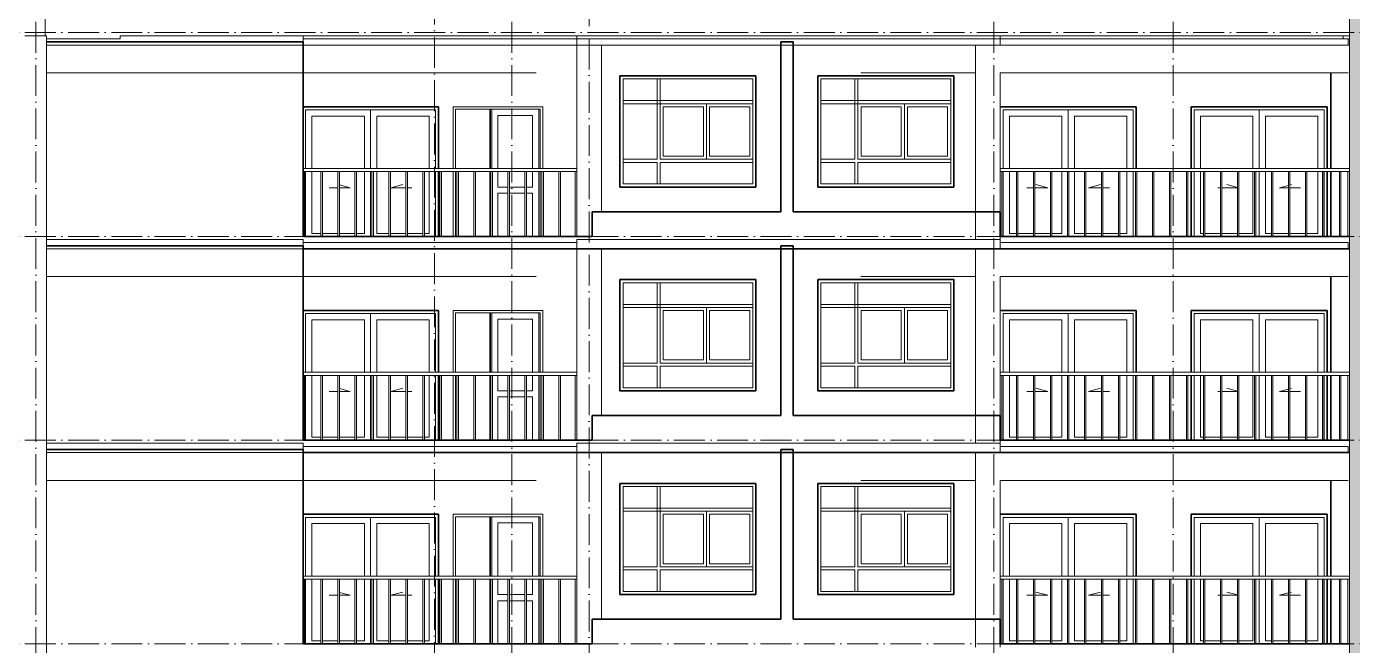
# Model space of a CAD drawing. Header units: millimetres. Extents: x -12680 to 112808, y -16580 to 93550.
# Drawn here: x 1351 to 22801, y 71375 to 81400 of the extents above; entities that cross this region are included whole.
import ezdxf

# ---------------------------------------------------------------- set-up
doc = ezdxf.new("R2010")
doc.units = ezdxf.units.MM
doc.linetypes.add('Grid Line', pattern=[14, 10, -2, 0, -2])
for name, color, linetype, lineweight in [('CUA', 31, 'Continuous', 9), ('HATCH-TUONG', 152, 'Continuous', 9), ('NET CAT', 3, 'Continuous', 5), ('NET CATConcrete', 3, 'Continuous', 5), ('NET THAY 1', 41, 'Continuous', 5), ('NET THAY 2', 55, 'Continuous', 5), ('NET-CAT', 3, 'Continuous', 9), ('NET-THAY', 2, 'Continuous', 15), ('TRUC', 225, 'Continuous', 5)]:
    doc.layers.add(name, color=color, linetype=linetype, lineweight=lineweight)

# ---------------------------------------------------------------- blocks, each defined once
blk = doc.blocks.new('ALC1807-ASCENT PLAZA-TANG 23_rvt-1-MẶT CẮT B-B')
at = {"layer": 'NET-THAY'}
for p, q in [((1651, 81700), (1651, 81250)), ((1675, 81200), (2866, 81200)), ((2866, 81250), (5575, 81250)), ((2866, 81200), (2866, 81250)), ((5825, 81250), (5575, 81250)), ((5825, 81250), (22751, 81250))]:
    blk.add_line(p, q, dxfattribs=at)
blk = doc.blocks.new('CUA LO GIA _LUA_ - CUA LO GIA _LUA_-78615-MẶT CẮT B-B')
at = {"layer": 'CUA', "color": 50}
for p, q in [((8016, 24000), (5825, 24000)), ((6916, 23950), (5866, 23950)), ((5866, 23000), (5866, 23950)), ((5866, 23950), (5866, 23000)), ((5866, 23950), (7966, 23950)), ((5966, 23850), (5966, 23000)), ((5966, 23850), (6816, 23850)), ((6816, 23000), (6816, 23850)), ((6916, 23950), (6916, 23000)), ((7016, 23850), (7866, 23850)), ((7016, 23850), (7016, 23000)), ((7866, 23000), (7866, 23850)), ((7966, 23000), (7966, 23950)), ((8016, 24000), (8016, 23000)), ((5866, 21900), (5866, 22950)), ((5866, 22950), (5866, 21900)), ((5966, 22950), (5966, 21950)), ((6816, 21950), (6816, 22950)), ((6916, 22950), (6916, 21900)), ((7016, 22950), (7016, 21950)), ((7244, 22689), (7437, 22740)), ((7866, 21950), (7866, 22950)), ((7966, 21900), (7966, 22950)), ((8016, 22950), (8016, 21900)), ((6247, 22689), (6388, 22689)), ((6587, 22689), (6413, 22735)), ((6413, 22689), (6587, 22689)), ((7488, 22689), (7244, 22689)), ((7584, 22689), (7513, 22689)), ((5966, 21950), (6113, 21950)), ((6138, 21950), (6388, 21950)), ((6413, 21950), (6663, 21950)), ((6688, 21950), (6816, 21950)), ((7016, 21950), (7213, 21950)), ((7238, 21950), (7488, 21950)), ((7513, 21950), (7763, 21950)), ((7788, 21950), (7866, 21950))]:
    blk.add_line(p, q, dxfattribs=at)
blk = doc.blocks.new('CUA SAN PHOI LUA - CUA SAN PHOI LUA 2-216031-MẶT CẮT B-B')
at = {"layer": 'CUA', "color": 50}
for p, q in [((8251, 24000), (8251, 23000)), ((9701, 24000), (8251, 24000)), ((8291, 23960), (8291, 23000)), ((8291, 23960), (9661, 23960)), ((8876, 23000), (8876, 23960)), ((8976, 23860), (9536, 23860)), ((8976, 23860), (8976, 23000)), ((9536, 23000), (9536, 23860)), ((9636, 23960), (9636, 23000)), ((9661, 23960), (9661, 23000)), ((9701, 23000), (9701, 24000)), ((8251, 22950), (8251, 21900)), ((8291, 22950), (8291, 21900)), ((8976, 22950), (8976, 22700)), ((9536, 22700), (9536, 22950)), ((9636, 22950), (9636, 21900)), ((9661, 22950), (9661, 21900)), ((8976, 22700), (9138, 22700)), ((8976, 22600), (8976, 21900)), ((9138, 22600), (8976, 22600)), ((9163, 22700), (9413, 22700)), ((9413, 22600), (9163, 22600)), ((9438, 22700), (9536, 22700)), ((9536, 22600), (9438, 22600)), ((9536, 21900), (9536, 22600))]:
    blk.add_line(p, q, dxfattribs=at)
blk = doc.blocks.new('X-PHONG NGU 2 - X-PHONG NGU 2_Recovery_ 3-60238-MẶT CẮT B-B')
at = {"layer": 'CUA', "color": 50}
for p, q in [((10951, 24500), (10951, 22700)), ((13151, 24500), (10951, 24500)), ((13151, 22700), (13151, 24500)), ((11001, 24450), (13101, 24450)), ((11001, 22750), (11001, 24450)), ((11601, 24450), (11551, 24450)), ((11551, 24450), (11551, 23150)), ((11601, 23150), (11601, 24450)), ((13101, 24450), (13101, 22750)), ((13101, 24100), (11001, 24100)), ((11001, 24100), (11001, 24050)), ((11001, 24050), (13101, 24050)), ((12351, 24050), (11601, 24050)), ((11601, 24050), (11601, 23150)), ((12351, 23150), (12351, 24050)), ((13101, 24050), (13101, 24100)), ((11651, 23200), (11651, 24000)), ((11651, 24000), (12301, 24000)), ((12301, 24000), (12301, 23200)), ((12401, 24000), (13051, 24000)), ((12401, 23200), (12401, 24000)), ((13051, 24000), (13051, 23200)), ((12301, 23200), (11651, 23200)), ((13051, 23200), (12401, 23200)), ((11551, 23150), (11001, 23150)), ((11001, 23150), (11001, 23100)), ((11001, 23100), (11551, 23100)), ((11551, 23100), (11551, 22750)), ((13101, 23150), (11601, 23150)), ((11601, 23150), (12351, 23150)), ((11601, 22750), (11601, 23100)), ((11601, 23100), (13101, 23100)), ((13101, 23100), (13101, 23150)), ((13101, 22750), (11001, 22750)), ((11551, 22750), (11601, 22750)), ((10951, 22700), (13151, 22700))]:
    blk.add_line(p, q, dxfattribs=at)
blk = doc.blocks.new('Railing - 25mm-V294-MẶT CẮT B-B')
at = {"layer": 'NET THAY 2', "color": 50, "lineweight": 9}
for p, q in [((1038, 22950), (1038, 21900)), ((1063, 21900), (1063, 22950))]:
    blk.add_line(p, q, dxfattribs=at)
blk = doc.blocks.new('Railing - 25mm-V293-MẶT CẮT B-B')
at = {"layer": 'NET THAY 2', "color": 50, "lineweight": 9}
blk.add_line((1313, 22950), (1313, 21900), dxfattribs=at)
blk = doc.blocks.new('Railing - Railing-216247-MẶT CẮT B-B')
at = {"extrusion": (0, 0, -1), "zscale": -1}
for name, p in [('Railing - 25mm-V294-MẶT CẮT B-B', (-6901, 0)), ('Railing - 25mm-V293-MẶT CẮT B-B', (-7163, 0)), ('Railing - 25mm-V294-MẶT CẮT B-B', (-7176, 0)), ('Railing - 25mm-V294-MẶT CẮT B-B', (-7451, 0)), ('Railing - 25mm-V294-MẶT CẮT B-B', (-7726, 0)), ('Railing - 25mm-V294-MẶT CẮT B-B', (-8001, 0)), ('Railing - 25mm-V294-MẶT CẮT B-B', (-8276, 0)), ('Railing - 25mm-V294-MẶT CẮT B-B', (-8551, 0)), ('Railing - 25mm-V294-MẶT CẮT B-B', (-8826, 0)), ('Railing - 25mm-V294-MẶT CẮT B-B', (-9101, 0)), ('Railing - 25mm-V294-MẶT CẮT B-B', (-9376, 0)), ('Railing - 25mm-V294-MẶT CẮT B-B', (-9651, 0)), ('Railing - 25mm-V294-MẶT CẮT B-B', (-9926, 0)), ('Railing - 25mm-V294-MẶT CẮT B-B', (-10201, 0)), ('Railing - 25mm-V294-MẶT CẮT B-B', (-10476, 0)), ('Railing - 25mm-V294-MẶT CẮT B-B', (-10751, 0)), ('Railing - 25mm-V294-MẶT CẮT B-B', (-11026, 0)), ('Railing - 25mm-V294-MẶT CẮT B-B', (-11289, 0))]:
    blk.add_blockref(name, p, dxfattribs=at)
blk = doc.blocks.new('Top Rail Type - Top Rail_Internal_-216248-MẶT CẮT B-B')
at = {"layer": 'NET THAY 1', "color": 50, "lineweight": 9}
for p, q in [((10251, 23000), (5825, 23000)), ((10251, 23000), (10251, 22950)), ((5825, 22950), (10251, 22950))]:
    blk.add_line(p, q, dxfattribs=at)
blk = doc.blocks.new('CUA LO GIA _LUA_ - CUA LO GIA _LUA_-V296-MẶT CẮT B-B')
at = {"layer": 'CUA', "color": 50}
for p, q in [((19301, 24000), (17101, 24000)), ((18201, 23950), (17151, 23950)), ((17151, 23000), (17151, 23950)), ((17151, 23950), (17151, 23000)), ((17151, 23950), (19251, 23950)), ((17251, 23850), (17251, 23000)), ((17251, 23850), (18101, 23850)), ((18101, 23000), (18101, 23850)), ((18201, 23950), (18201, 23000)), ((18301, 23850), (19151, 23850)), ((18301, 23850), (18301, 23000)), ((19151, 23000), (19151, 23850)), ((19251, 23000), (19251, 23950)), ((19301, 24000), (19301, 23000)), ((17151, 21900), (17151, 22950)), ((17151, 22950), (17151, 21900)), ((17251, 22950), (17251, 21950)), ((17872, 22689), (17679, 22740)), ((18101, 21950), (18101, 22950)), ((18301, 22950), (18301, 21950)), ((18529, 22689), (18722, 22740)), ((19151, 21950), (19151, 22950)), ((19251, 21900), (19251, 22950)), ((17532, 22689), (17638, 22689)), ((17663, 22689), (17872, 22689)), ((18738, 22689), (18529, 22689)), ((18869, 22689), (18763, 22689)), ((17251, 21950), (17363, 21950)), ((17388, 21950), (17638, 21950)), ((17663, 21950), (17913, 21950)), ((17938, 21950), (18101, 21950)), ((18301, 21950), (18463, 21950)), ((18488, 21950), (18738, 21950)), ((18763, 21950), (19013, 21950)), ((19038, 21950), (19151, 21950))]:
    blk.add_line(p, q, dxfattribs=at)
blk = doc.blocks.new('CUA LO GIA _LUA_ - CUA LO GIA _LUA_-V297-MẶT CẮT B-B')
at = {"layer": 'CUA', "color": 50}
for p, q in [((22391, 24000), (20191, 24000)), ((20191, 23000), (20191, 24000)), ((21291, 23950), (20241, 23950)), ((20241, 23000), (20241, 23950)), ((20241, 23950), (20241, 23000)), ((20241, 23950), (22341, 23950)), ((20341, 23850), (20341, 23000)), ((20341, 23850), (21191, 23850)), ((21191, 23000), (21191, 23850)), ((21291, 23950), (21291, 23000)), ((21391, 23850), (22241, 23850)), ((21391, 23850), (21391, 23000)), ((22241, 23000), (22241, 23850)), ((22341, 23000), (22341, 23950)), ((22391, 24000), (22391, 23000)), ((20191, 21900), (20191, 22950)), ((20241, 21900), (20241, 22950)), ((20241, 22950), (20241, 21900)), ((20341, 22950), (20341, 21950)), ((20938, 22695), (20769, 22740)), ((21191, 21950), (21191, 22950)), ((21291, 22950), (21291, 21900)), ((21391, 22950), (21391, 21950)), ((21788, 22734), (21812, 22740)), ((22241, 21950), (22241, 22950)), ((22341, 21900), (22341, 22950)), ((22391, 22950), (22391, 21900)), ((20622, 22689), (20663, 22689)), ((20688, 22689), (20938, 22689)), ((21619, 22689), (21763, 22727)), ((21763, 22689), (21619, 22689)), ((21959, 22689), (21788, 22689)), ((20341, 21950), (20388, 21950)), ((20413, 21950), (20663, 21950)), ((20688, 21950), (20938, 21950)), ((20963, 21950), (21191, 21950)), ((21391, 21950), (21488, 21950)), ((21513, 21950), (21763, 21950)), ((21788, 21950), (22038, 21950)), ((22063, 21950), (22241, 21950))]:
    blk.add_line(p, q, dxfattribs=at)
blk = doc.blocks.new('Railing - 25mm-V298-MẶT CẮT B-B')
at = {"layer": 'NET THAY 2', "color": 50, "lineweight": 9}
for p, q in [((22588, 21900), (22588, 22950)), ((22613, 21900), (22613, 22950))]:
    blk.add_line(p, q, dxfattribs=at)
blk = doc.blocks.new('Railing - 25mm-V299-MẶT CẮT B-B')
at = {"layer": 'NET THAY 2', "color": 50, "lineweight": 9}
blk.add_line((22726, 21900), (22726, 22950), dxfattribs=at)
blk = doc.blocks.new('Railing - 25mm-V300-MẶT CẮT B-B')
at = {"layer": 'NET THAY 2', "color": 50, "lineweight": 9}
blk.add_line((17126, 21900), (17126, 22950), dxfattribs=at)
blk = doc.blocks.new('Railing - Railing-V340-MẶT CẮT B-B')
for name, p in [('Railing - 25mm-V300-MẶT CẮT B-B', (0, 3300)), ('Railing - 25mm-V298-MẶT CẮT B-B', (-5225, 3300)), ('Railing - 25mm-V298-MẶT CẮT B-B', (-4950, 3300)), ('Railing - 25mm-V298-MẶT CẮT B-B', (-4675, 3300)), ('Railing - 25mm-V298-MẶT CẮT B-B', (-4400, 3300)), ('Railing - 25mm-V298-MẶT CẮT B-B', (-4125, 3300)), ('Railing - 25mm-V298-MẶT CẮT B-B', (-3850, 3300)), ('Railing - 25mm-V298-MẶT CẮT B-B', (-3575, 3300)), ('Railing - 25mm-V298-MẶT CẮT B-B', (-3300, 3300)), ('Railing - 25mm-V298-MẶT CẮT B-B', (-3025, 3300)), ('Railing - 25mm-V298-MẶT CẮT B-B', (-2750, 3300)), ('Railing - 25mm-V298-MẶT CẮT B-B', (-2475, 3300)), ('Railing - 25mm-V298-MẶT CẮT B-B', (-2200, 3300)), ('Railing - 25mm-V298-MẶT CẮT B-B', (-1925, 3300)), ('Railing - 25mm-V298-MẶT CẮT B-B', (-1650, 3300)), ('Railing - 25mm-V298-MẶT CẮT B-B', (-1375, 3300)), ('Railing - 25mm-V298-MẶT CẮT B-B', (-1100, 3300)), ('Railing - 25mm-V298-MẶT CẮT B-B', (-825, 3300)), ('Railing - 25mm-V298-MẶT CẮT B-B', (-550, 3300)), ('Railing - 25mm-V298-MẶT CẮT B-B', (-275, 3300)), ('Railing - 25mm-V298-MẶT CẮT B-B', (0, 3300)), ('Railing - 25mm-V299-MẶT CẮT B-B', (0, 3300))]:
    blk.add_blockref(name, p)
blk = doc.blocks.new('Top Rail Type - Top Rail_Internal_-216692-MẶT CẮT B-B')
at = {"layer": 'NET THAY 1', "color": 50, "lineweight": 9}
for p, q in [((22751, 23000), (17101, 23000)), ((22751, 22950), (17101, 22950))]:
    blk.add_line(p, q, dxfattribs=at)
blk = doc.blocks.new('ALC1807-ASCENT PLAZA-TANG DIEN HINH-TANG 5_rvt-16-MẶT CẮT B-B')
at = {"layer": 'NET-THAY', "color": 130, "lineweight": 35}
for p, q in [((5575, 74550), (1676, 74550)), ((5575, 74550), (5825, 74550)), ((5825, 74550), (5825, 71400)), ((13551, 71800), (13551, 74550)), ((13551, 74550), (13751, 74550)), ((13751, 74550), (13751, 71800)), ((22451, 74050), (22451, 72500)), ((10951, 72200), (10951, 74000)), ((10951, 74000), (13151, 74000)), ((13151, 74000), (13151, 72200)), ((14151, 72200), (14151, 74000)), ((14151, 74000), (16351, 74000)), ((16351, 74000), (16351, 72200)), ((5825, 73500), (8016, 73500)), ((8016, 73500), (8016, 72500)), ((8851, 72500), (8851, 73460)), ((17101, 73500), (19301, 73500)), ((19301, 73500), (19301, 72500)), ((20191, 72500), (20191, 73500)), ((20191, 73500), (22391, 73500)), ((22391, 73500), (22391, 72500)), ((8016, 72450), (8016, 71400)), ((8851, 71400), (8851, 72450)), ((20191, 71400), (20191, 72450)), ((22391, 72450), (22391, 71400)), ((22451, 72450), (22451, 71400)), ((13151, 72200), (10951, 72200)), ((16351, 72200), (14151, 72200)), ((13551, 71800), (10501, 71800)), ((10501, 71800), (10501, 71400)), ((17101, 71800), (13751, 71800)), ((17101, 71400), (17101, 71800)), ((10501, 71400), (5825, 71400)), ((22751, 71400), (17101, 71400))]:
    blk.add_line(p, q, dxfattribs=at)
at = {"color": 130, "lineweight": 35}
for name, p in [('X-PHONG NGU 2 - X-PHONG NGU 2_Recovery_ 3-60238-MẶT CẮT B-B', (0, 49500)), ('X-PHONG NGU 2 - X-PHONG NGU 2_Recovery_ 3-60238-MẶT CẮT B-B', (3200, 49500)), ('CUA LO GIA _LUA_ - CUA LO GIA _LUA_-78615-MẶT CẮT B-B', (0, 49500)), ('CUA SAN PHOI LUA - CUA SAN PHOI LUA 2-216031-MẶT CẮT B-B', (0, 49500)), ('CUA LO GIA _LUA_ - CUA LO GIA _LUA_-V296-MẶT CẮT B-B', (0, 49500)), ('CUA LO GIA _LUA_ - CUA LO GIA _LUA_-V297-MẶT CẮT B-B', (0, 49500)), ('Top Rail Type - Top Rail_Internal_-216248-MẶT CẮT B-B', (0, 49500)), ('Railing - Railing-216247-MẶT CẮT B-B', (0, 49500)), ('Top Rail Type - Top Rail_Internal_-216692-MẶT CẮT B-B', (0, 49500)), ('Railing - Railing-V340-MẶT CẮT B-B', (0, 46200))]:
    blk.add_blockref(name, p, dxfattribs=at)
blk = doc.blocks.new('ALC1807-ASCENT PLAZA-TANG DIEN HINH-TANG 5_rvt-17-MẶT CẮT B-B')
at = {"layer": 'NET-THAY', "color": 130, "lineweight": 35}
for p, q in [((5575, 77850), (1676, 77850)), ((5575, 77850), (5825, 77850)), ((5825, 77850), (5825, 74700)), ((13551, 75100), (13551, 77850)), ((13551, 77850), (13751, 77850)), ((13751, 77850), (13751, 75100)), ((10951, 75500), (10951, 77300)), ((10951, 77300), (13151, 77300)), ((13151, 77300), (13151, 75500)), ((14151, 75500), (14151, 77300)), ((14151, 77300), (16351, 77300)), ((16351, 77300), (16351, 75500)), ((22451, 77350), (22451, 75800)), ((5825, 76800), (8016, 76800)), ((8016, 76800), (8016, 75800)), ((17101, 76800), (19301, 76800)), ((19301, 76800), (19301, 75800)), ((20191, 75800), (20191, 76800)), ((20191, 76800), (22391, 76800)), ((22391, 76800), (22391, 75800)), ((8851, 75800), (8851, 76760)), ((8016, 75750), (8016, 74700)), ((8851, 74700), (8851, 75750)), ((20191, 74700), (20191, 75750)), ((22391, 75750), (22391, 74700)), ((22451, 75750), (22451, 74700)), ((13151, 75500), (10951, 75500)), ((16351, 75500), (14151, 75500)), ((13551, 75100), (10501, 75100)), ((10501, 75100), (10501, 74700)), ((17101, 75100), (13751, 75100)), ((17101, 74700), (17101, 75100)), ((10501, 74700), (5825, 74700)), ((22751, 74700), (17101, 74700)), ((1676, 74550), (5575, 74550)), ((5825, 74550), (5575, 74550)), ((5825, 74550), (5825, 74500)), ((5826, 74500), (10501, 74500)), ((10501, 74500), (13651, 74500)), ((13651, 74500), (17101, 74500)), ((17101, 74500), (22751, 74500))]:
    blk.add_line(p, q, dxfattribs=at)
at = {"color": 130, "lineweight": 35}
for name, p in [('X-PHONG NGU 2 - X-PHONG NGU 2_Recovery_ 3-60238-MẶT CẮT B-B', (0, 52800)), ('X-PHONG NGU 2 - X-PHONG NGU 2_Recovery_ 3-60238-MẶT CẮT B-B', (3200, 52800)), ('CUA LO GIA _LUA_ - CUA LO GIA _LUA_-78615-MẶT CẮT B-B', (0, 52800)), ('CUA SAN PHOI LUA - CUA SAN PHOI LUA 2-216031-MẶT CẮT B-B', (0, 52800)), ('CUA LO GIA _LUA_ - CUA LO GIA _LUA_-V296-MẶT CẮT B-B', (0, 52800)), ('CUA LO GIA _LUA_ - CUA LO GIA _LUA_-V297-MẶT CẮT B-B', (0, 52800)), ('Top Rail Type - Top Rail_Internal_-216248-MẶT CẮT B-B', (0, 52800)), ('Railing - Railing-216247-MẶT CẮT B-B', (0, 52800)), ('Top Rail Type - Top Rail_Internal_-216692-MẶT CẮT B-B', (0, 52800)), ('Railing - Railing-V340-MẶT CẮT B-B', (0, 49500))]:
    blk.add_blockref(name, p, dxfattribs=at)
blk = doc.blocks.new('ALC1807-ASCENT PLAZA-TANG DIEN HINH-TANG 5_rvt-18-MẶT CẮT B-B')
at = {"layer": 'NET-THAY', "color": 130, "lineweight": 35}
for p, q in [((5575, 81150), (1675, 81150)), ((5575, 81150), (5825, 81150)), ((5825, 81150), (5825, 78000)), ((13551, 78400), (13551, 81150)), ((13551, 81150), (13751, 81150)), ((13751, 81150), (13751, 78400)), ((10951, 78800), (10951, 80600)), ((10951, 80600), (13151, 80600)), ((13151, 80600), (13151, 78800)), ((14151, 78800), (14151, 80600)), ((14151, 80600), (16351, 80600)), ((16351, 80600), (16351, 78800)), ((22451, 80650), (22451, 79100)), ((5825, 80100), (8016, 80100)), ((8016, 80100), (8016, 79100)), ((8851, 79100), (8851, 80060)), ((17101, 80100), (19301, 80100)), ((19301, 80100), (19301, 79100)), ((20191, 79100), (20191, 80100)), ((20191, 80100), (22391, 80100)), ((22391, 80100), (22391, 79100)), ((8016, 79050), (8016, 78000)), ((8851, 78000), (8851, 79050)), ((20191, 78000), (20191, 79050)), ((22391, 79050), (22391, 78000)), ((22451, 79050), (22451, 78000)), ((13151, 78800), (10951, 78800)), ((16351, 78800), (14151, 78800)), ((13551, 78400), (10501, 78400)), ((10501, 78400), (10501, 78000)), ((17101, 78400), (13751, 78400)), ((17101, 78000), (17101, 78400)), ((10501, 78000), (5825, 78000)), ((22751, 78000), (17101, 78000)), ((1676, 77850), (5575, 77850)), ((5825, 77850), (5575, 77850)), ((5825, 77850), (5825, 77800)), ((5826, 77800), (10501, 77800)), ((10501, 77800), (13651, 77800)), ((13651, 77800), (17101, 77800)), ((17101, 77800), (22751, 77800))]:
    blk.add_line(p, q, dxfattribs=at)
at = {"color": 130, "lineweight": 35}
for name, p in [('X-PHONG NGU 2 - X-PHONG NGU 2_Recovery_ 3-60238-MẶT CẮT B-B', (0, 56100)), ('X-PHONG NGU 2 - X-PHONG NGU 2_Recovery_ 3-60238-MẶT CẮT B-B', (3200, 56100)), ('CUA LO GIA _LUA_ - CUA LO GIA _LUA_-78615-MẶT CẮT B-B', (0, 56100)), ('CUA SAN PHOI LUA - CUA SAN PHOI LUA 2-216031-MẶT CẮT B-B', (0, 56100)), ('CUA LO GIA _LUA_ - CUA LO GIA _LUA_-V296-MẶT CẮT B-B', (0, 56100)), ('CUA LO GIA _LUA_ - CUA LO GIA _LUA_-V297-MẶT CẮT B-B', (0, 56100)), ('Top Rail Type - Top Rail_Internal_-216248-MẶT CẮT B-B', (0, 56100)), ('Railing - Railing-216247-MẶT CẮT B-B', (0, 56100)), ('Top Rail Type - Top Rail_Internal_-216692-MẶT CẮT B-B', (0, 56100)), ('Railing - Railing-V340-MẶT CẮT B-B', (0, 52800))]:
    blk.add_blockref(name, p, dxfattribs=at)

msp = doc.modelspace()

# ---------------------------------------------------------------- hatches: boundary and pattern name
at = {"layer": 'HATCH-TUONG', "lineweight": 5}
h = msp.add_hatch(dxfattribs=at)
h.set_pattern_fill('FP_1', color=256, style=0, pattern_type=2)
h.set_pattern_definition([(45, (41557.3, 40400), (-476.246, 476.246), []), (45, (41652.6, 40400), (-476.246, 476.246), []), (45, (41462.1, 40400), (-476.246, 476.246), []), (45, (41938.3, 40400), (-476.246, 476.246), []), (45, (42033.6, 40400), (-476.246, 476.246), []), (0, (41843.1, 40495.25), (0, 952.5), [95.25, -857.25]), (0, (41938.3, 40590.5), (0, 952.5), [95.25, -857.25]), (45, (41843.1, 40495.25), (0, 952.491), [134.684, -1212.342]), (45, (41938.3, 40495.25), (0, 952.491), [134.684, -1212.342]), (0, (41843.1, 40495.25), (0, 952.5), [95.25, -857.25]), (90, (41366.8, 40495.25), (-952.5, 6e-14), [95.25, -857.25]), (90, (41462.1, 40495.25), (-952.5, 6e-14), [190.5, -762]), (45, (41366.8, 40590.5), (0, 952.491), [134.684, -1212.342]), (90, (42224.1, 40781), (-952.5, 6e-14), [95.25, -857.25]), (0, (42128.8, 40781), (0, 952.5), [95.25, -857.25]), (45, (42128.8, 40781), (0, 952.491), [134.684, -1212.342]), (0, (42319.3, 40495.25), (0, 952.5), [95.25, -857.25]), (0, (42319.3, 40971.5), (0, 952.5), [95.25, -857.25]), (90, (42509.8, 41066.75), (-952.5, 6e-14), [95.25, -857.25]), (45, (42319.3, 40971.5), (0, 952.491), [269.367, -1077.659]), (45, (42414.6, 40971.5), (0, 952.491), [134.684, -1212.342]), (45, (42605.1, 41162), (0, 952.491), [134.684, -1212.342]), (0, (42605.1, 41257.25), (0, 952.5), [95.25, -857.25]), (90, (42605.1, 41162), (-952.5, 6e-14), [95.25, -857.25]), (0, (41938.3, 41162), (0, 952.5), [95.25, -857.25]), (0, (42128.8, 41257.25), (0, 952.5), [95.25, -857.25]), (90, (42033.6, 41162), (-952.5, 6e-14), [95.25, -857.25]), (90, (42128.8, 41162), (-952.5, 6e-14), [95.25, -857.25]), (45, (41938.3, 41162), (0, 952.491), [134.684, -1212.342]), (45, (42128.8, 41162), (0, 952.491), [134.684, -1212.342]), (135, (41581.06, 40614.8), (-952.491, 6e-14), [134.684, -1212.342]), (135, (41700.2, 40733.4), (-952.491, 6e-14), [134.684, -1212.342]), (135, (41771.64, 40804.8), (-952.491, 6e-14), [134.684, -1212.342]), (135, (41795.45, 40828.6), (-952.491, 6e-14), [134.684, -1212.342]), (135, (41843.1, 40876.25), (-952.491, 6e-14), [134.684, -1212.342]), (135, (41866.9, 40900.06), (-952.491, 6e-14), [134.684, -1212.342]), (135, (41938.3, 40971.5), (-952.491, 6e-14), [134.684, -1212.342]), (135, (41985.95, 41019.1), (-952.491, 6e-14), [134.684, -1212.342]), (45, (41581.06, 40614.8), (0, 952.491), [95.25, -1251.776]), (45, (41700.2, 40733.4), (0, 952.491), [67.361, -1279.665]), (45, (41866.9, 40900.06), (0, 952.491), [67.361, -1279.665]), (45, (41771.64, 40995.3), (0, 952.491), [67.361, -1279.665]), (45, (41938.3, 40971.5), (0, 952.491), [67.361, -1279.665]), (45, (41843.1, 41066.75), (0, 952.491), [67.361, -1279.665]), (0, (41486.3, 40709.5), (0, 952.5), [190.043, -762.457]), (0, (41700.2, 40923.9), (0, 952.5), [95.25, -857.25])])
h.paths.add_polyline_path([(22750.5, -8350), (23000.5, -8350), (23000.5, 93250), (22750.5, 93250), (22750.5, 4034.6)], flags=0)

# ---------------------------------------------------------------- linework, layer by layer
at = {"layer": 'NET CAT'}
for p, q in [((1675.5, 81250), (1325.5, 81250)), ((1675.5, 81250), (1675.5, 18550)), ((10250.5, 81100), (10250.5, 79100)), ((10650.5, 81100), (10650.5, 78400)), ((16700.5, 81100), (17100.5, 81100)), ((16700.5, 77950), (16700.5, 81100)), ((17100.5, 80650), (17100.5, 77950)), ((17100.5, 77950), (16700.5, 77950)), ((10250.5, 77800), (10250.5, 75800)), ((10650.5, 77800), (10650.5, 75100)), ((16700.5, 77800), (17100.5, 77800)), ((16700.5, 74650), (16700.5, 77800)), ((17100.5, 77350), (17100.5, 74650)), ((16700.5, 74650), (17100.5, 74650)), ((10250.5, 74500), (10250.5, 72500)), ((10650.5, 74500), (10650.5, 71800)), ((16700.5, 74500), (17100.5, 74500)), ((16700.5, 71350), (16700.5, 74500)), ((17100.5, 74050), (17100.5, 71350))]:
    msp.add_line(p, q, dxfattribs=at)
at = {"layer": 'NET CATConcrete'}
for p, q in [((5825.5, 81100), (1675.5, 81100)), ((5825.5, 81100), (5825.5, 80650)), ((5825.5, 80650), (5825.5, 81100)), ((16700.5, 80650), (16700.5, 81100)), ((22730.5, 81100), (17100.5, 81100)), ((5825.5, 80650), (1675.5, 80650)), ((9594, 80650), (5825.5, 80650)), ((16700.5, 80650), (14848.2, 80650)), ((22730.5, 80650), (17100.5, 80650)), ((5825.5, 77800), (1675.5, 77800)), ((5825.5, 77800), (5825.5, 77350)), ((5825.5, 77350), (5825.5, 77800)), ((16700.5, 77350), (16700.5, 77800)), ((22730.5, 77800), (17100.5, 77800)), ((5825.5, 77350), (1675.5, 77350)), ((9594, 77350), (5825.5, 77350)), ((16700.5, 77350), (14848.2, 77350)), ((22730.5, 77350), (17100.5, 77350)), ((5825.5, 74500), (1675.5, 74500)), ((5825.5, 74500), (5825.5, 74050)), ((5825.5, 74050), (5825.5, 74500)), ((16700.5, 74050), (16700.5, 74500)), ((22730.5, 74500), (17100.5, 74500)), ((5825.5, 74050), (1675.5, 74050)), ((9594, 74050), (5825.5, 74050)), ((16700.5, 74050), (14848.2, 74050)), ((22730.5, 74050), (17100.5, 74050))]:
    msp.add_line(p, q, dxfattribs=at)
at = {"layer": 'NET-CAT'}
msp.add_line((22750.5, 93250), (22750.5, -7350), dxfattribs=at)
at = {"layer": 'NET-THAY', "lineweight": 9}
for p, q in [((22750.5, 81100), (1675.5, 81100)), ((5825.5, 81250), (5825.5, 81100)), ((5825.5, 81200), (22750.5, 81200)), ((10250.5, 81250), (10250.5, 81100)), ((17100.5, 81250), (17100.5, 81100)), ((22650.5, 81250), (22650.5, 81200)), ((22730.5, 81200), (22730.5, 81100)), ((1675.5, 77950), (5825.5, 77950)), ((5825.5, 77950), (5825.5, 77800)), ((5825.5, 77900), (10250.5, 77900)), ((10250.5, 77950), (17100.5, 77950)), ((10250.5, 77950), (10250.5, 77800)), ((17100.5, 77950), (17100.5, 77800)), ((17100.5, 77900), (22730.5, 77900)), ((22730.5, 77900), (22730.5, 77800)), ((22730.5, 77800), (1675.5, 77800)), ((1675.5, 74650), (5825.5, 74650)), ((5825.5, 74650), (5825.5, 74500)), ((10250.5, 74650), (17100.5, 74650)), ((10250.5, 74650), (10250.5, 74500)), ((17100.5, 74650), (17100.5, 74500)), ((22730.5, 74500), (1675.5, 74500)), ((5825.5, 74600), (10250.5, 74600)), ((17100.5, 74600), (22730.5, 74600)), ((22730.5, 74600), (22730.5, 74500))]:
    msp.add_line(p, q, dxfattribs=at)
at = {"layer": 'TRUC', "linetype": 'Grid Line', "ltscale": 50}
for p, q in [((1500.5, -11438.8), (1500.5, 91838.4)), ((7950.5, -9583.2), (7950.5, 91838.4)), ((9200.5, -11438.8), (9200.5, 91838.4)), ((10450.5, -9609), (10450.5, 91838.4)), ((17000.5, -11438.8), (17000.5, 91838.4)), ((19900.5, -11438.8), (19900.5, 91838.4)), ((-12679, 81300), (108517.8, 81300)), ((-12679, 78000), (108517.8, 78000)), ((-12679, 74700), (108517.8, 74700)), ((-12679, 71400), (108517.8, 71400))]:
    msp.add_line(p, q, dxfattribs=at)

# ---------------------------------------------------------------- block references
at = {"lineweight": 5}
for name in ['ALC1807-ASCENT PLAZA-TANG 23_rvt-1-MẶT CẮT B-B', 'ALC1807-ASCENT PLAZA-TANG DIEN HINH-TANG 5_rvt-18-MẶT CẮT B-B', 'ALC1807-ASCENT PLAZA-TANG DIEN HINH-TANG 5_rvt-17-MẶT CẮT B-B', 'ALC1807-ASCENT PLAZA-TANG DIEN HINH-TANG 5_rvt-16-MẶT CẮT B-B']:
    msp.add_blockref(name, (0, 0), dxfattribs=at)

doc.saveas('drawing.dxf')
